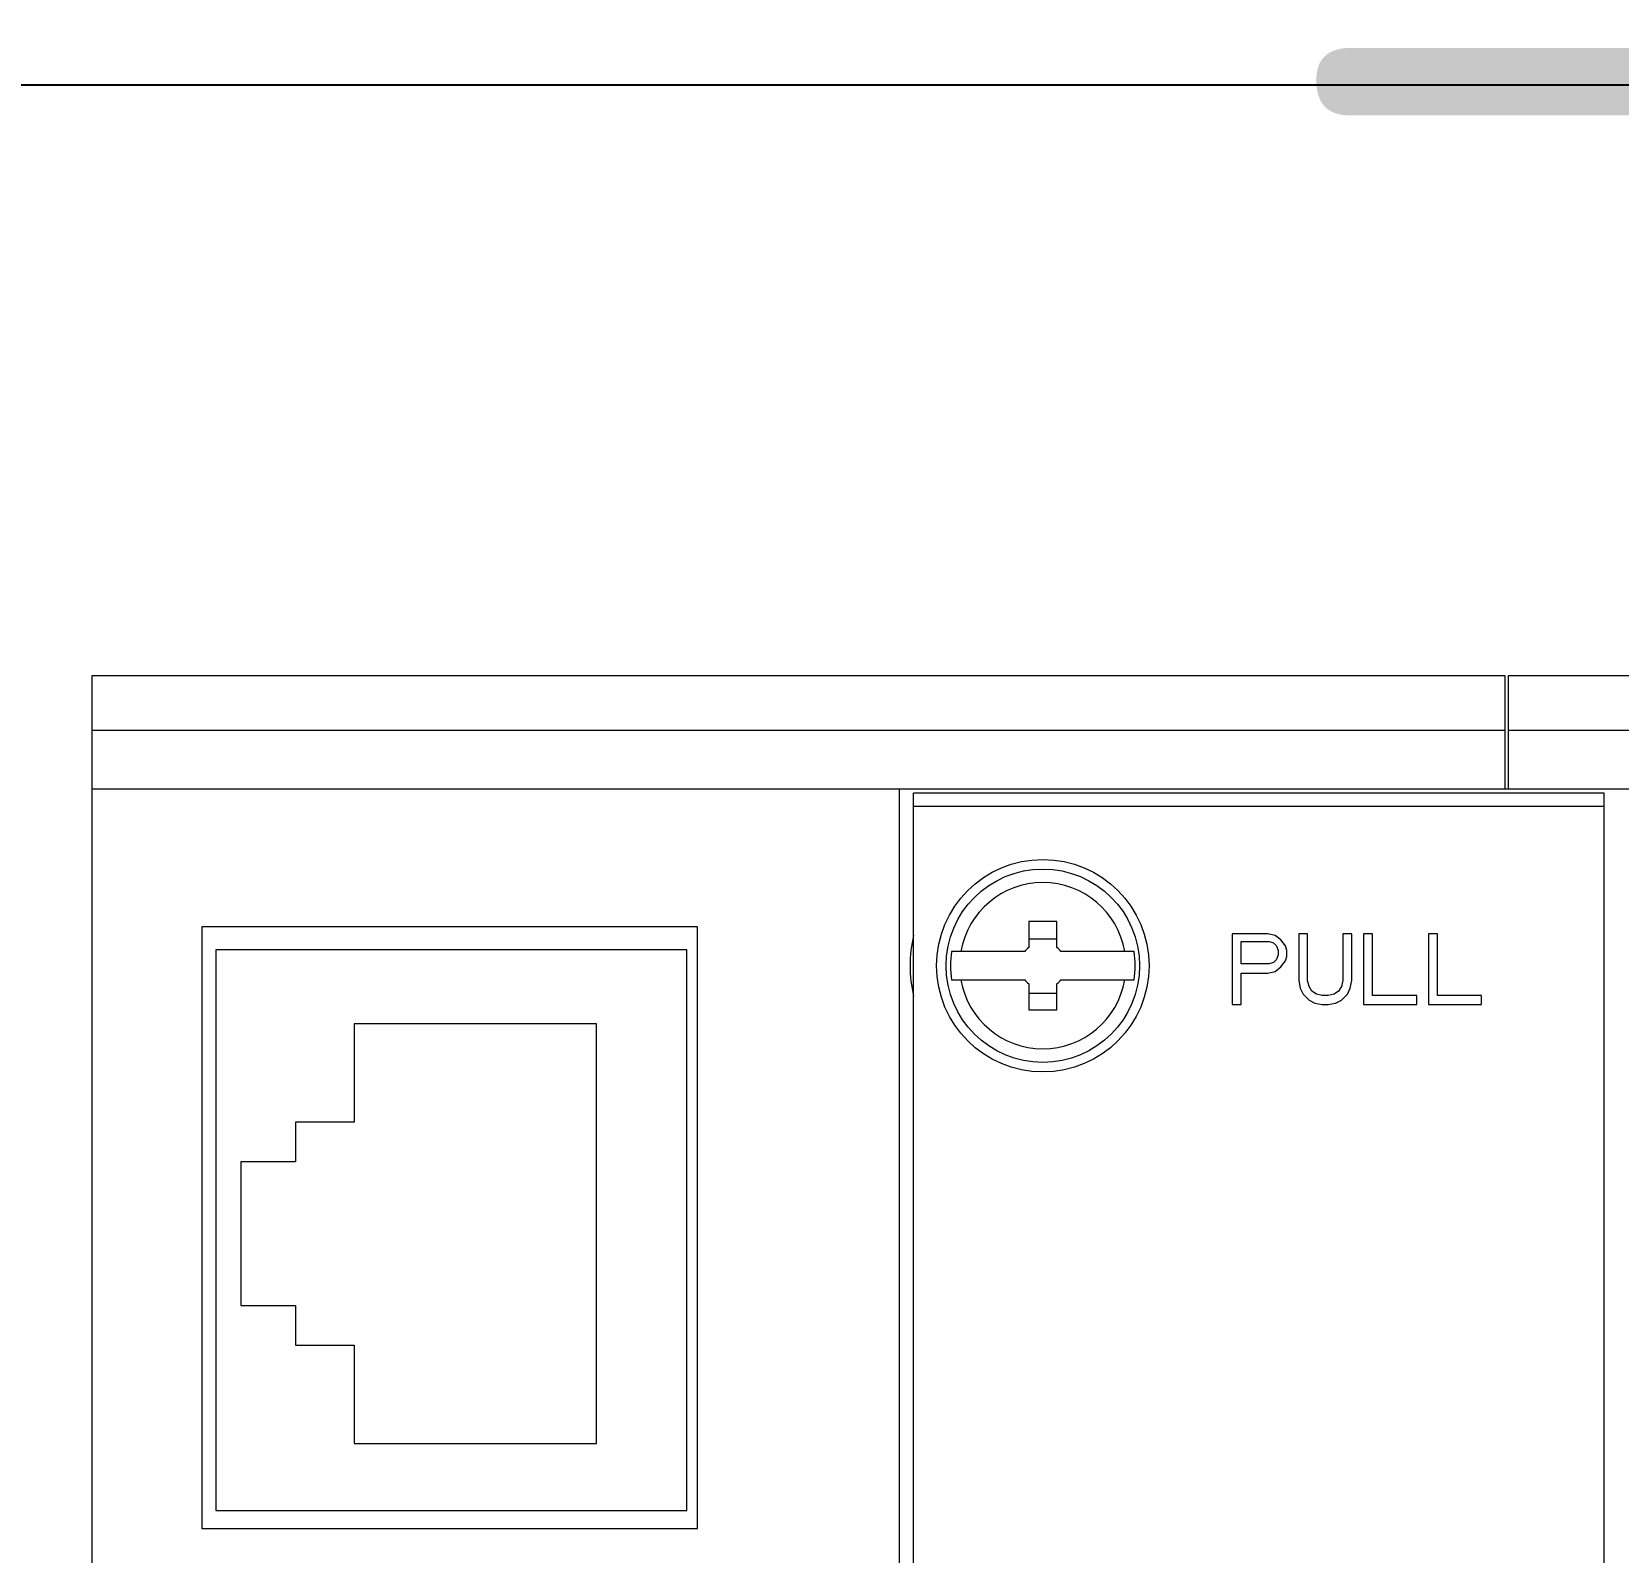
# Model space of a CAD drawing. Header units: millimetres. Extents: x 42356 to 50646, y 31507 to 39566.
# Drawn here: x 47565.82 to 47610.63, y 33849.54 to 33892.49 of the extents above; entities that cross this region are included whole.
import ezdxf
from ezdxf.enums import TextEntityAlignment as Align

# ---------------------------------------------------------------- set-up
doc = ezdxf.new("R2010")
doc.units = ezdxf.units.MM
doc.set_wipeout_variables(frame=1)
doc.layers.add('000-PI-Oprema', color=30, linetype='Continuous', lineweight=5)
doc.layers.add('000-PI-ORMAR', color=2, linetype='Continuous')
doc.layers.add('000-PI_TEXT', color=7, linetype='Continuous')
doc.styles.add('PI0', font='isocpeur.ttf', dxfattribs={"width": 0.9})

# ---------------------------------------------------------------- blocks, each defined once
blk = doc.blocks.new('2000x800 montažna')
at = {"layer": '000-PI-ORMAR'}
blk.add_line((45400.021, 36222.033), (46113.021, 36222.033), dxfattribs=at)
blk = doc.blocks.new('A101_6ES7512-1DK01-0AB0')
at = {"layer": '000-PI-Oprema'}
for p, q in [((0, -58.55), (0, 58.55)), ((0, 58.55), (39.9, 58.55)), ((39.9, 58.55), (39.9, 55.35)), ((40, 55.35), (40, 58.55)), ((40, 58.55), (60, 58.55)), ((0, 57.006), (39.9, 57.006)), ((40, 57.006), (60, 57.006)), ((0, 55.35), (100, 55.35)), ((22.8, -14.15), (22.8, 55.35)), ((23.2, 18.05), (23.2, 55.22)), ((42.7, 55.22), (23.2, 55.22)), ((42.7, 18.05), (42.7, 55.22)), ((42.7, 54.85), (23.2, 54.85)), ((26.45, 51.6), (26.45, 50.862)), ((27.25, 51.6), (26.45, 51.6)), ((27.25, 50.862), (27.25, 51.6)), ((3.1, 51.45), (3.1, 34.45)), ((17.1, 51.45), (3.1, 51.45)), ((17.1, 34.45), (17.1, 51.45)), ((27.25, 51.101), (26.45, 51.101)), ((32.2, 51.25), (32.2, 49.25)), ((33.2, 51.25), (32.2, 51.25)), ((33.408, 51.207), (33.2, 51.25)), ((33.575, 51.08), (33.408, 51.207)), ((33.7, 50.91), (33.575, 51.08)), ((34.075, 51.25), (34.075, 49.931)), ((34.325, 51.25), (34.075, 51.25)), ((34.325, 49.931), (34.325, 51.25)), ((35.325, 51.25), (35.325, 49.931)), ((35.575, 51.25), (35.325, 51.25)), ((35.575, 49.931), (35.575, 51.25)), ((35.908, 51.25), (35.908, 49.25)), ((36.158, 51.25), (35.908, 51.25)), ((36.158, 49.505), (36.158, 51.25)), ((37.742, 51.25), (37.742, 49.25)), ((37.992, 51.25), (37.742, 51.25)), ((37.992, 49.505), (37.992, 51.25)), ((3.5, 50.8), (3.5, 34.96)), ((16.8, 50.8), (3.5, 50.8)), ((16.8, 34.96), (16.8, 50.8)), ((26.338, 50.75), (24.271, 50.75)), ((29.429, 50.75), (27.362, 50.75)), ((32.45, 50.399), (32.45, 51.037)), ((32.45, 51.037), (33.242, 51.037)), ((33.242, 51.037), (33.367, 50.995)), ((33.367, 50.995), (33.45, 50.91)), ((33.45, 50.91), (33.492, 50.782)), ((33.492, 50.654), (33.45, 50.527)), ((33.492, 50.782), (33.492, 50.654)), ((33.742, 50.782), (33.7, 50.91)), ((33.742, 50.612), (33.742, 50.782)), ((33.242, 50.399), (32.45, 50.399)), ((33.2, 50.144), (33.408, 50.186)), ((33.367, 50.441), (33.242, 50.399)), ((33.45, 50.527), (33.367, 50.441)), ((33.408, 50.186), (33.575, 50.314)), ((33.575, 50.314), (33.7, 50.484)), ((33.7, 50.484), (33.742, 50.612)), ((24.271, 49.95), (26.338, 49.95)), ((26.45, 49.838), (26.45, 49.1)), ((27.25, 49.1), (27.25, 49.838)), ((27.362, 49.95), (29.429, 49.95)), ((32.45, 49.25), (32.45, 50.144)), ((32.45, 50.144), (33.2, 50.144)), ((34.075, 49.931), (34.117, 49.718)), ((34.367, 49.761), (34.325, 49.931)), ((34.45, 49.633), (34.367, 49.761)), ((35.283, 49.761), (35.2, 49.633)), ((35.325, 49.931), (35.283, 49.761)), ((35.533, 49.718), (35.575, 49.931)), ((26.45, 49.579), (27.25, 49.579)), ((34.117, 49.718), (34.2, 49.548)), ((34.2, 49.548), (34.367, 49.378)), ((34.367, 49.378), (34.533, 49.293)), ((34.575, 49.548), (34.45, 49.633)), ((34.533, 49.293), (34.742, 49.25)), ((34.742, 49.505), (34.575, 49.548)), ((34.908, 49.505), (34.742, 49.505)), ((35.075, 49.548), (34.908, 49.505)), ((34.908, 49.25), (35.117, 49.293)), ((35.2, 49.633), (35.075, 49.548)), ((35.117, 49.293), (35.283, 49.378)), ((35.283, 49.378), (35.45, 49.548)), ((35.45, 49.548), (35.533, 49.718)), ((37.408, 49.505), (36.158, 49.505)), ((37.408, 49.25), (37.408, 49.505)), ((39.242, 49.505), (37.992, 49.505)), ((39.242, 49.25), (39.242, 49.505)), ((26.45, 49.1), (27.25, 49.1)), ((32.2, 49.25), (32.45, 49.25)), ((34.742, 49.25), (34.908, 49.25)), ((35.908, 49.25), (37.408, 49.25)), ((37.742, 49.25), (39.242, 49.25)), ((7.4, 48.71), (7.4, 45.93)), ((14.245, 48.71), (7.4, 48.71)), ((14.245, 36.85), (14.245, 48.71)), ((5.75, 45.93), (5.75, 44.81)), ((7.4, 45.93), (5.75, 45.93)), ((4.2, 44.81), (4.2, 40.75)), ((5.75, 44.81), (4.2, 44.81)), ((4.2, 40.75), (5.75, 40.75)), ((5.75, 40.75), (5.75, 39.63)), ((5.75, 39.63), (7.4, 39.63)), ((7.4, 39.63), (7.4, 36.85)), ((7.4, 36.85), (14.245, 36.85)), ((3.5, 34.96), (16.8, 34.96)), ((3.1, 34.45), (17.1, 34.45))]:
    blk.add_line(p, q, dxfattribs=at)
for radius in [3, 2.731]:
    blk.add_circle((26.85, 50.35), radius, dxfattribs=at)
for radius, start, end in [(2.346, 9.8172, 170.1828), (3.75, 166.7419, 193.2581), (2.61, 171.1844, 188.8156), (0.65, 127.9799, 142.0201), (0.65, 37.9799, 52.0201), (2.61, 351.1844, 8.8156), (2.346, 189.8172, 350.1828), (0.65, 217.9799, 232.0201), (0.65, 307.9799, 322.0201)]:
    blk.add_arc((26.85, 50.35), radius, start, end, dxfattribs=at)

msp = doc.modelspace()

# ---------------------------------------------------------------- block references
at = {"layer": '000-PI-ORMAR'}
msp.add_blockref('2000x800 montažna', (2064.005, -2331.044), dxfattribs=at)

# ---------------------------------------------------------------- texts
at = {"layer": '000-PI_TEXT', "style": 'PI0', "width": 0.9}
msp.add_text('-A101', height=20, dxfattribs=at).set_placement((47630.216, 33893.126), align=Align.MIDDLE)

# ---------------------------------------------------------------- next in the draw order: wipeouts: each hides what was drawn before it
msp.add_wipeout([(47567.526, 33874.308), (47667.526, 33874.308), (47667.526, 33757.208), (47567.526, 33757.208)]).dxf.layer = '000-PI-Oprema'

# ---------------------------------------------------------------- next in the draw order: block references
at = {"layer": '000-PI-Oprema'}
msp.add_blockref('A101_6ES7512-1DK01-0AB0', (47567.526, 33815.758), dxfattribs=at)

doc.saveas('drawing.dxf')
